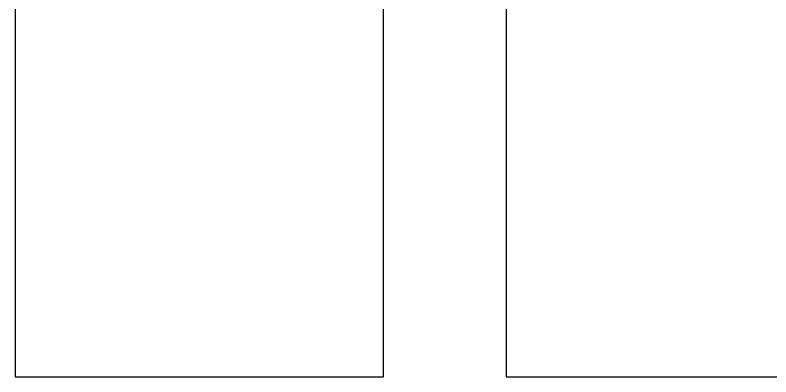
# Model space of a CAD drawing. Header units: millimetres. Extents: x -678720 to -601931, y -306 to 39239.
# Drawn here: x -646324 to -645708, y 4669 to 4964 of the extents above; entities that cross this region are included whole.
import ezdxf
from ezdxf.xclip import XClip

# ---------------------------------------------------------------- set-up
doc = ezdxf.new("R2010")
doc.units = ezdxf.units.MM
doc.header["$XCLIPFRAME"] = 0
doc.layers.add('000 - WIPEOUT', color=250, linetype='Continuous')
doc.layers.add('A11_ALU.SOLID SHEET', color=2, linetype='Continuous')

# ---------------------------------------------------------------- blocks, each defined once
blk = doc.blocks.new('*U606')
at = {"color": 3}
for points in [[(-287.5, -1650), (287.5, -1650), (287.5, -1950), (-287.5, -1950)], [(-287.5, -2050), (287.5, -2050), (287.5, -2350), (-287.5, -2350)]]:
    blk.add_wipeout(points, dxfattribs=at).dxf.layer = '000 - WIPEOUT'
at = {"layer": 'A11_ALU.SOLID SHEET', "color": 0, "linetype": 'ByBlock'}
for points in [[(-287.5, -1950), (287.5, -1950), (287.5, -1650), (-287.5, -1650)], [(-287.5, -2350), (287.5, -2350), (287.5, -2050), (-287.5, -2050)]]:
    blk.add_lwpolyline(points, close=True, dxfattribs=at)
blk = doc.blocks.new('*U743')
at = {"layer": 'A11_ALU.SOLID SHEET', "color": 0, "linetype": 'ByBlock', "rotation": 90}
blk.add_blockref('*U606', (96708.5, 1377.5), dxfattribs=at)

msp = doc.modelspace()

# ---------------------------------------------------------------- block references
at = {"layer": 'A11_ALU.SOLID SHEET'}
ref = msp.add_blockref('*U743', (-744682.37, 3579.02), dxfattribs=at)
XClip(ref).set_block_clipping_path([(69798.6834257276, -3885.5002684942), (120965.0023936313, 33679.9972602262)])

doc.saveas('drawing.dxf')
